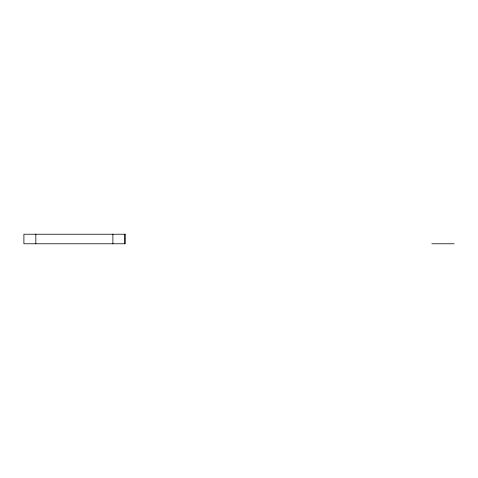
<?xml version="1.0" encoding="UTF-8"?>
<svg xmlns="http://www.w3.org/2000/svg" width="478" height="478" viewBox="0 0 478 478"><rect width="100%" height="100%" fill="white"/><g stroke="black" fill="none" stroke-linecap="round" stroke-linejoin="round"><path stroke-width="0.72" d="M431.813 243.774L454.1 243.774M124.83 234.226L124.83 243.774M112.892 234.226L112.892 243.774M35.838 234.226L35.838 243.774M125.075 234.226L23.9 234.226L23.9 243.774L125.075 243.774L125.075 234.226"/></g></svg>
